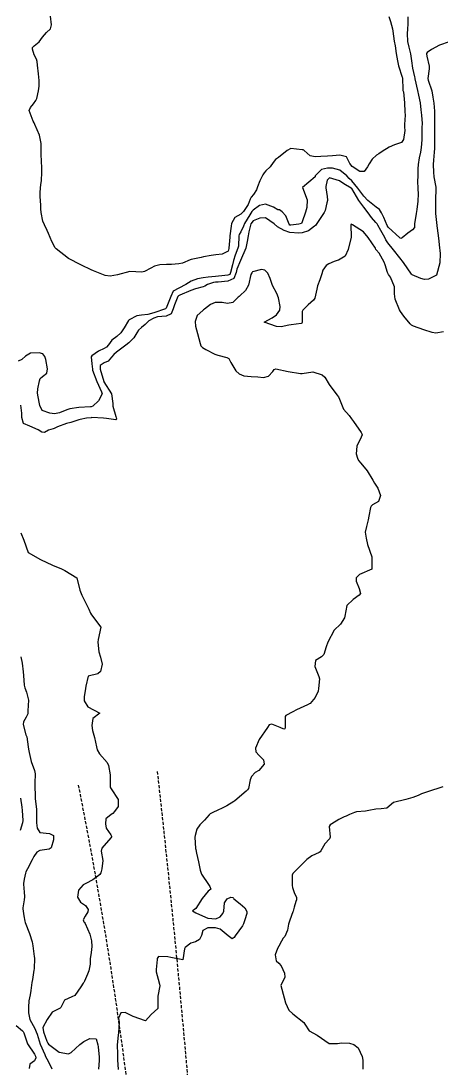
# Model space of a CAD drawing. Header units: metres. Extents: x 292545 to 299085, y 7450245 to 7463078.
# Drawn here: x 296179.3 to 296247.7, y 7456119.5 to 7456290.1 of the extents above; entities that cross this region are included whole.
import ezdxf

# ---------------------------------------------------------------- set-up
doc = ezdxf.new("R2010")
doc.units = ezdxf.units.M
doc.linetypes.add('DASHED', pattern=[0.75, 0.5, -0.25])
for name, color, linetype in [('Curvas de Nivel 1m', 11, 'Continuous'), ('Curvas de Nivel 5m', 15, 'Continuous'), ('Vias Secundárias', 230, 'DASHED')]:
    doc.layers.add(name, color=color, linetype=linetype)

msp = doc.modelspace()

# ---------------------------------------------------------------- linework, layer by layer
at = {"layer": 'Curvas de Nivel 1m', "flags": 128}
for points, elevation in [([(296242.35, 7456290.75), (296242.34, 7456289.58), (296242.29, 7456288.75), (296242.21, 7456288.03), (296242.25, 7456286.75), (296242.51, 7456285.79), (296242.79, 7456284.74), (296242.97, 7456283.2), (296243.02, 7456282.74), (296243.08, 7456282.39), (296243.41, 7456280.97), (296243.46, 7456280.73), (296243.48, 7456280.65), (296243.92, 7456278.72), (296244.08, 7456278.01), (296244.32, 7456276.72), (296244.46, 7456275.6), (296244.56, 7456274.72), (296244.64, 7456273.39), (296244.63, 7456272.72), (296244.62, 7456271.39), (296244.62, 7456270.72), (296244.51, 7456269.48), (296244.38, 7456268.72), (296244.18, 7456267.79), (296244.01, 7456266.72), (296243.97, 7456265.97), (296243.94, 7456264.72), (296243.92, 7456264.01), (296243.98, 7456262.72), (296244, 7456261.9), (296243.94, 7456260.72), (296243.8, 7456259.38), (296243.71, 7456258.73), (296243.44, 7456257.05), (296243.43, 7456256.74), (296243.41, 7456256.44), (296243.11, 7456256.04), (296242.35, 7456255.5), (296241.38, 7456254.76), (296241.19, 7456254.66), (296241.09, 7456254.71), (296241.03, 7456254.76), (296239.12, 7456256.49), (296238.94, 7456256.78), (296238.4, 7456258.06), (296238.06, 7456258.8), (296237.7, 7456259.35), (296237.15, 7456259.73), (296235.82, 7456260.82), (296235.17, 7456261.56), (296234.21, 7456262.84), (296233.2, 7456264.05), (296232.79, 7456264.44), (296232.38, 7456264.86), (296231.23, 7456265.77), (296230.05, 7456266.07), (296229.23, 7456266.09), (296228.28, 7456265.86), (296227.29, 7456264.92), (296227.26, 7456264.87), (296227.21, 7456264.67), (296225.19, 7456262.95), (296225.91, 7456260.94), (296225.88, 7456259.67), (296225.65, 7456258.94), (296225.13, 7456257.35), (296225.01, 7456257.06), (296224.6, 7456256.96), (296223.28, 7456256.81), (296223.12, 7456256.83), (296222.98, 7456256.97), (296222.47, 7456258.31), (296221.84, 7456258.99), (296221.44, 7456259.29), (296221.15, 7456259.32), (296220.43, 7456259.73), (296219.16, 7456260.25), (296218.15, 7456260.03), (296217.15, 7456259.28), (296216.94, 7456259.04), (296216.6, 7456258.51), (296215.74, 7456257.06), (296215.54, 7456256.64), (296215.1, 7456255.74), (296214.85, 7456255.32), (296214.79, 7456255.07), (296214.73, 7456253.42), (296214.64, 7456253.07), (296214.19, 7456251.95), (296213.94, 7456251.08), (296213.76, 7456250.37), (296213.46, 7456249.09), (296213.32, 7456248.78), (296213.02, 7456248.65), (296212.51, 7456248.59), (296211.02, 7456248.44), (296209.83, 7456248.32), (296209.01, 7456248.21), (296208.08, 7456248.08), (296207.01, 7456247.72), (296206.16, 7456247.17), (296205, 7456246.58), (296204.11, 7456246.08), (296203.7, 7456245.2), (296203.53, 7456244.65), (296202.95, 7456243.32), (296202.91, 7456243.25), (296202.83, 7456243.21), (296200.95, 7456242.56), (296199.98, 7456242.28), (296198.94, 7456242.16), (296198.17, 7456242.04), (296196.93, 7456241.41), (296196.81, 7456241.28), (296196.11, 7456240.09), (296195.57, 7456239.3), (296194.9, 7456238.69), (296194.13, 7456238.08), (296193.57, 7456237.32), (296193.25, 7456236.96), (296192.88, 7456236.72), (296191.93, 7456236.28), (296190.86, 7456235.54), (296190.75, 7456235.35), (296190.85, 7456234.24), (296190.95, 7456233.35), (296190.98, 7456233.2), (296191.66, 7456231.34), (296192.44, 7456229.69), (296192.52, 7456229.33), (296191.92, 7456228.2), (296191.03, 7456227.35), (296190.76, 7456227.24), (296190.63, 7456227.22), (296188.76, 7456227.1), (296187.27, 7456226.88), (296186.76, 7456226.73), (296185.58, 7456226.24), (296184.75, 7456226.1), (296183.99, 7456226.2), (296182.75, 7456226.64), (296182.39, 7456227.45), (296182.27, 7456227.96), (296182.02, 7456229.46), (296182.08, 7456230.18), (296182.35, 7456231.45), (296182.45, 7456231.82), (296182.82, 7456232.14), (296183.55, 7456232.72), (296183.65, 7456233.44), (296183.35, 7456234.95), (296183.21, 7456235.45), (296182.87, 7456235.87), (296182.29, 7456236.03), (296180.87, 7456235.98), (296180.06, 7456235.48), (296179.43, 7456234.91), (296178.85, 7456234.67)], 673), ([(296239.22, 7456290.78), (296239.51, 7456289.98), (296239.82, 7456288.78), (296239.87, 7456288.41), (296240.09, 7456286.77), (296240.24, 7456286), (296240.43, 7456284.77), (296240.62, 7456283.58), (296240.8, 7456282.77), (296241.4, 7456280.94), (296241.44, 7456280.79), (296241.44, 7456280.76), (296241.52, 7456278.89), (296241.54, 7456278.76), (296241.6, 7456278.54), (296241.78, 7456276.75), (296241.85, 7456275.26), (296241.87, 7456274.75), (296241.8, 7456273.23), (296241.79, 7456272.75), (296241.82, 7456272.24), (296241.62, 7456270.75), (296241.28, 7456270.3), (296240.16, 7456269.89), (296239.27, 7456269.51), (296238.14, 7456268.8), (296237.61, 7456268.45), (296237.25, 7456268.21), (296236.51, 7456267.55), (296236.05, 7456266.82), (296235.76, 7456266.3), (296235.22, 7456265.54), (296234.51, 7456265.55), (296233.24, 7456266.36), (296232.88, 7456266.86), (296232.35, 7456267.96), (296231.26, 7456268.22), (296230.04, 7456268.11), (296229.25, 7456268.07), (296228.16, 7456268), (296227.25, 7456267.95), (296226.44, 7456268.12), (296225.46, 7456268.95), (296225.37, 7456269.05), (296225.26, 7456269.07), (296225.14, 7456269.08), (296223.27, 7456269.32), (296222.65, 7456268.98), (296221.25, 7456267.83), (296220.76, 7456267.49), (296220.4, 7456267.01), (296219.92, 7456266.32), (296219.22, 7456265.64), (296218.9, 7456265.34), (296218.69, 7456265.03), (296218.21, 7456264.03), (296217.85, 7456263.03), (296217.67, 7456262.56), (296217.17, 7456261.81), (296216.81, 7456261.4), (296216.65, 7456261.05), (296216.3, 7456260.2), (296215.58, 7456259.06), (296215.14, 7456258.63), (296214.14, 7456258.07), (296213.63, 7456257.08), (296213.55, 7456256.66), (296213.35, 7456255.09), (296213.34, 7456254.84), (296213.17, 7456253.09), (296213.15, 7456253.01), (296213.07, 7456252.56), (296212.07, 7456252.11), (296211.06, 7456251.97), (296210.32, 7456251.87), (296209.06, 7456251.64), (296208.66, 7456251.54), (296207.05, 7456251.21), (296206.87, 7456251.16), (296205.6, 7456250.63), (296205.04, 7456250.49), (296203.85, 7456250.4), (296203.04, 7456250.4), (296201.91, 7456250.35), (296201.04, 7456250.11), (296200.46, 7456249.81), (296199.44, 7456249.25), (296199.02, 7456249.16), (296197.02, 7456249.28), (296195.02, 7456248.7), (296193.84, 7456248.49), (296193.02, 7456248.59), (296191.15, 7456249.35), (296191.02, 7456249.42), (296190.87, 7456249.51), (296189.04, 7456250.38), (296187.05, 7456251.4), (296185.07, 7456252.94), (296184.84, 7456253.2), (296184.71, 7456253.43), (296184.35, 7456254.17), (296183.82, 7456255.44), (296183.6, 7456255.94), (296183.12, 7456256.85), (296182.87, 7456257.45), (296182.58, 7456258.89), (296182.53, 7456259.46), (296182.52, 7456260.09), (296182.45, 7456261.46), (296182.44, 7456262.2), (296182.57, 7456263.46), (296182.63, 7456264.03), (296182.71, 7456265.45), (296182.72, 7456265.96), (296182.64, 7456267.46), (296182.61, 7456268.09), (296182.6, 7456269.46), (296182.59, 7456270.14), (296182.31, 7456271.46), (296181.59, 7456273.19), (296181.46, 7456273.47), (296181.32, 7456273.77), (296180.65, 7456275.48), (296180.84, 7456275.97), (296181.35, 7456276.56), (296181.72, 7456277.11), (296181.87, 7456277.46), (296182.16, 7456278.68), (296182.25, 7456279.46), (296182.28, 7456280.35), (296182.18, 7456281.46), (296182, 7456282.89), (296181.95, 7456283.46), (296181.84, 7456283.86), (296181.44, 7456284.58), (296181.18, 7456285.47), (296181.2, 7456285.73), (296181.46, 7456286.03), (296182.28, 7456286.65), (296182.83, 7456287.45), (296183.49, 7456288.2), (296184.13, 7456288.8), (296184.29, 7456289.43), (296184.12, 7456290.83)], 674), ([(296249.04, 7456286.66), (296247.47, 7456286.12), (296246.21, 7456285.45), (296245.46, 7456284.92), (296245.38, 7456284.78), (296245.38, 7456284.71), (296245.45, 7456284.33), (296245.82, 7456282.71), (296245.83, 7456282.3), (296245.61, 7456280.71), (296245.66, 7456280.45), (296246.22, 7456278.7), (296246.41, 7456277.66), (296246.55, 7456276.7), (296246.67, 7456275.37), (296246.67, 7456274.7), (296246.68, 7456273.34), (296246.68, 7456272.7), (296246.67, 7456271.32), (296246.66, 7456270.7), (296246.66, 7456269.3), (296246.64, 7456268.7), (296246.53, 7456267.41), (296246.48, 7456266.7), (296246.5, 7456265.42), (296246.59, 7456264.7), (296246.87, 7456263.02), (296246.89, 7456262.69), (296246.85, 7456261.01), (296246.84, 7456260.69), (296246.81, 7456259.03), (296246.83, 7456258.69), (296247.05, 7456256.76), (296247.06, 7456256.69), (296247.12, 7456256.31), (296247.34, 7456254.69), (296247.49, 7456253.1), (296247.52, 7456252.68), (296247.57, 7456252.18), (296247.53, 7456250.68), (296247.02, 7456248.69), (296245.72, 7456248), (296245.02, 7456247.96), (296244.45, 7456248.15), (296243.02, 7456248.71), (296242.99, 7456248.74), (296242.94, 7456248.83), (296241.63, 7456250.75), (296241.05, 7456251.48), (296240, 7456252.77), (296239.08, 7456253.93), (296238.74, 7456254.44), (296238.57, 7456254.79), (296237.94, 7456255.97), (296237.45, 7456256.81), (296237.33, 7456257.01), (296237.13, 7456257.26), (296236.39, 7456258.08), (296235.87, 7456258.82), (296235.15, 7456259.75), (296234.33, 7456260.84), (296233.19, 7456262.76), (296233.08, 7456262.85), (296231.88, 7456263.55), (296231.2, 7456264.01), (296229.58, 7456264.52), (296229.21, 7456264.16), (296228.99, 7456263.11), (296228.98, 7456262.9), (296229.17, 7456261.48), (296229.26, 7456260.9), (296229.25, 7456260.81), (296229.16, 7456260.47), (296228.85, 7456259.2), (296228.72, 7456258.9), (296227.94, 7456257.72), (296227.42, 7456256.93), (296227.28, 7456256.77), (296227.12, 7456256.63), (296226.14, 7456255.91), (296225.1, 7456255.56), (296224.57, 7456255.49), (296223.1, 7456255.6), (296222.16, 7456255.93), (296221.12, 7456256.52), (296220.54, 7456257.01), (296219.13, 7456258.02), (296218.22, 7456257.95), (296217.13, 7456257.53), (296216.76, 7456257.05), (296216.44, 7456255.71), (296216.31, 7456255.05), (296216.17, 7456254.14), (296215.92, 7456253.06), (296215.05, 7456251.07), (296214.48, 7456249.63), (296214.36, 7456249.08), (296213.98, 7456248.12), (296213.01, 7456247.7), (296211.44, 7456247.55), (296211.01, 7456247.51), (296210.67, 7456247.46), (296209.71, 7456247.13), (296209.25, 7456246.89), (296209, 7456246.78), (296207.73, 7456246.42), (296206.99, 7456246.2), (296205.21, 7456245.41), (296204.98, 7456245.3), (296204.92, 7456245.26), (296204.88, 7456245.19), (296204.3, 7456243.86), (296204.11, 7456243.2), (296203.77, 7456242.38), (296202.94, 7456242.02), (296201.57, 7456241.86), (296200.94, 7456241.69), (296200.13, 7456241.25), (296199.54, 7456240.64), (296198.92, 7456240.13), (296198.43, 7456239.74), (296198.16, 7456239.27), (296197.71, 7456238.45), (296196.89, 7456237.67), (296196.39, 7456237.29), (296194.87, 7456236.11), (296194.44, 7456235.75), (296194.05, 7456235.32), (296193.49, 7456234.69), (296192.85, 7456234.41), (296192.23, 7456233.95), (296192.19, 7456233.34), (296192.8, 7456231.35), (296192.8, 7456231.33), (296192.81, 7456231.31), (296194.08, 7456229.32), (296194.29, 7456227.79), (296194.3, 7456227.31), (296194.75, 7456225.65), (296194.84, 7456225.41), (296194.86, 7456225.31), (296194.85, 7456225.2), (296194.74, 7456225.1), (296193.24, 7456225.33), (296192.74, 7456225.38), (296190.86, 7456225.47), (296190.74, 7456225.46), (296189.98, 7456225.37), (296188.95, 7456225.16), (296188.74, 7456225.1), (296187.42, 7456224.7), (296186.73, 7456224.52), (296185.27, 7456223.97), (296184.73, 7456223.69), (296184.53, 7456223.63), (296183.79, 7456223.44), (296183.13, 7456223.03), (296182.72, 7456223.08), (296182.1, 7456223.46), (296180.73, 7456224.06), (296179.75, 7456224.5), (296179.44, 7456225.49), (296179.43, 7456226.17), (296179.29, 7456227.49)], 672), ([(296248.13, 7456239.46), (296246.91, 7456239.25), (296246.29, 7456239.31), (296244.92, 7456239.77), (296243.27, 7456240.39), (296242.93, 7456240.54), (296242.69, 7456240.74), (296241.68, 7456242.02), (296241.11, 7456242.76), (296240.96, 7456243), (296240.26, 7456244.77), (296240.14, 7456245.62), (296240.18, 7456246.77), (296239.48, 7456248.32), (296239.18, 7456248.78), (296239.03, 7456249.09), (296238.62, 7456250.36), (296238.46, 7456250.79), (296237.64, 7456252.23), (296237.17, 7456252.81), (296237.13, 7456252.87), (296237.08, 7456253.06), (296235.89, 7456254.82), (296235.11, 7456255.71), (296233.33, 7456256.85), (296233.2, 7456256.93), (296233.12, 7456256.97), (296233.02, 7456256.85), (296233.09, 7456254.85), (296232.59, 7456252.86), (296232.14, 7456251.78), (296231.05, 7456251.14), (296230.84, 7456251.08), (296230.34, 7456250.89), (296229.45, 7456250.49), (296229.04, 7456250.23), (296228.47, 7456249.47), (296228.32, 7456248.91), (296228.01, 7456247.92), (296227.64, 7456246.92), (296227.51, 7456246.4), (296227.19, 7456244.93), (296226.97, 7456244.6), (296226.07, 7456243.83), (296225.21, 7456242.95), (296225.13, 7456242.77), (296225.09, 7456240.95), (296225.05, 7456240.83), (296224.93, 7456240.78), (296223.3, 7456240.6), (296222.93, 7456240.52), (296221.67, 7456240.24), (296220.92, 7456240.31), (296218.93, 7456241.02), (296220.21, 7456241.74), (296220.95, 7456242.23), (296221.46, 7456242.99), (296221.52, 7456243.56), (296221.27, 7456245), (296220.98, 7456245.67), (296220.27, 7456247.01), (296219.89, 7456248.13), (296219.52, 7456249.02), (296219.03, 7456249.48), (296218.47, 7456249.59), (296217.03, 7456249.21), (296216.95, 7456249.11), (296216.9, 7456249.04), (296216.78, 7456248.8), (296216.36, 7456247.05), (296215.88, 7456246.16), (296214.98, 7456245.29), (296214.85, 7456245.2), (296214.7, 7456245.07), (296213.82, 7456244.23), (296212.96, 7456244.07), (296212.06, 7456244.2), (296210.96, 7456244.23), (296210.18, 7456243.91), (296209.2, 7456243.14), (296209.07, 7456243.02), (296208.95, 7456242.92), (296207.99, 7456242.1), (296207.66, 7456241.15), (296207.72, 7456240.35), (296208.04, 7456239.15), (296208.49, 7456237.54), (296208.62, 7456237.14), (296208.88, 7456236.9), (296209.42, 7456236.59), (296210.87, 7456235.82), (296211.39, 7456235.64), (296212.86, 7456235.27), (296213.17, 7456235.09), (296213.47, 7456234.47), (296214.32, 7456233.08), (296214.83, 7456232.59), (296215.6, 7456232.29), (296216.82, 7456232.18), (296217.89, 7456232.1), (296218.82, 7456231.99), (296219.62, 7456232.22), (296220.33, 7456233), (296220.55, 7456233.29), (296220.84, 7456233.42), (296222.83, 7456232.97), (296224.83, 7456232.67), (296225.13, 7456232.65), (296226.83, 7456232.93), (296228.38, 7456232.46), (296228.82, 7456232.04), (296229.54, 7456230.89), (296230.79, 7456229.2), (296231.01, 7456228.88), (296231.2, 7456228.45), (296231.86, 7456226.87), (296232.75, 7456225.83), (296233.18, 7456225.29), (296233.46, 7456224.85), (296234.72, 7456223.07), (296234.86, 7456222.83), (296234.88, 7456222.66), (296234.71, 7456222.31), (296234.02, 7456220.84), (296233.94, 7456219.57), (296234.13, 7456218.84), (296234.29, 7456218.47), (296234.66, 7456218.04), (296235.72, 7456216.82), (296236.63, 7456215.29), (296236.9, 7456214.81), (296237.42, 7456213.99), (296237.89, 7456212.8), (296237.56, 7456211.83), (296236.58, 7456211.28), (296236.33, 7456211.06), (296236.26, 7456210.81), (296235.96, 7456209.42), (296235.85, 7456208.82), (296235.62, 7456207.74), (296235.4, 7456206.82), (296235.54, 7456205.84), (296235.77, 7456204.82), (296236.47, 7456202.81), (296236.45, 7456200.81), (296234.44, 7456199.94), (296233.9, 7456199.38), (296233.92, 7456198.85), (296234.41, 7456197.64), (296234.6, 7456196.84), (296234.4, 7456196.53), (296233.41, 7456195.83), (296232.38, 7456194.86), (296232.09, 7456193.14), (296232.01, 7456192.86), (296231.38, 7456191.83), (296230.33, 7456190.88), (296229.32, 7456188.89), (296229.04, 7456188.16), (296228.67, 7456186.9), (296228.28, 7456186.49), (296227.29, 7456185.9), (296227.19, 7456184.92), (296227.84, 7456183.32), (296227.96, 7456182.91), (296227.8, 7456181.34), (296227.7, 7456180.92), (296227.22, 7456179.9), (296226.42, 7456178.93), (296226.28, 7456178.84), (296226.19, 7456178.8), (296225.96, 7456178.7), (296224.18, 7456177.86), (296223.58, 7456177.57), (296222.45, 7456176.98), (296222.34, 7456176.81), (296222.37, 7456174.98), (296222.32, 7456174.8), (296222.14, 7456174.75), (296221.55, 7456174.99), (296220.15, 7456175.54), (296219.75, 7456175.41), (296219.47, 7456175.01), (296218.12, 7456173.03), (296217.53, 7456171.61), (296217.57, 7456171.04), (296218.09, 7456170.43), (296218.8, 7456169.74), (296218.95, 7456169.02), (296218.06, 7456168.02), (296217.44, 7456167.66), (296216.85, 7456167.04), (296216.63, 7456166.46), (296216.38, 7456165.05), (296216.23, 7456164.83), (296216.02, 7456164.66), (296214.17, 7456163.08), (296214, 7456162.95), (296212.82, 7456162.27), (296211.99, 7456161.83), (296211.5, 7456161.59), (296210.43, 7456161.12), (296210.13, 7456160.96), (296209.98, 7456160.8), (296209.21, 7456159.89), (296208.43, 7456159.14), (296207.95, 7456158.42), (296207.67, 7456157.42), (296207.65, 7456157.15), (296207.76, 7456155.31), (296207.78, 7456155.15), (296207.9, 7456154.53), (296208.22, 7456153.14), (296208.5, 7456151.77), (296208.73, 7456151.14), (296209.84, 7456149.43), (296210.08, 7456149.12), (296210.25, 7456148.69), (296209.82, 7456148.32), (296208.81, 7456147.14), (296207.8, 7456145.52), (296207.59, 7456145.36), (296207.25, 7456145.16), (296207.79, 7456144.84), (296208.4, 7456144.53), (296209.77, 7456143.93), (296211.04, 7456143.84), (296211.78, 7456144.19), (296212.19, 7456144.69), (296212.34, 7456145.09), (296212.45, 7456146.45), (296212.89, 7456147.09), (296213.52, 7456147.38), (296213.82, 7456147.34), (296213.91, 7456147.18), (296213.98, 7456147.08), (296215.02, 7456146.27), (296215.8, 7456145.63), (296216.12, 7456145.05), (296216.13, 7456144.71), (296215.77, 7456143.68), (296215.62, 7456143.2), (296215.58, 7456143.05), (296215.39, 7456142.69), (296214.19, 7456141.07), (296214.02, 7456140.79), (296213.74, 7456140.61), (296213.06, 7456141.09), (296211.75, 7456142.14), (296211.01, 7456142.37), (296209.76, 7456142.37), (296208.95, 7456141.94), (296208.72, 7456141.14), (296208.39, 7456140.49), (296207.73, 7456140.07), (296206.98, 7456139.9), (296206.04, 7456139.17), (296205.95, 7456138.94), (296205.69, 7456137.17), (296203.7, 7456137.57), (296203.23, 7456137.67), (296201.7, 7456137.73), (296201.52, 7456137.4), (296201.49, 7456137.22), (296201.33, 7456135.57), (296201.34, 7456135.22), (296201.65, 7456133.99), (296201.88, 7456133.22), (296201.91, 7456132.95), (296201.62, 7456131.22), (296201.6, 7456129.22), (296200.54, 7456128.28), (296199.57, 7456127.25), (296197.58, 7456127.92), (296196.29, 7456128.59), (296195.59, 7456128.55), (296195.2, 7456127.68), (296195.24, 7456127.29), (296195.28, 7456127), (296195.2, 7456125.3), (296195.15, 7456124.9), (296195, 7456123.3), (296195.02, 7456121.79), (296195.05, 7456121.3), (296195.06, 7456120.86), (296195.14, 7456119.3)], 671), ([(296179.3, 7456206.72), (296179.8, 7456205.49), (296180.48, 7456203.48), (296182.47, 7456202.38), (296184.45, 7456201.43), (296185.91, 7456200.87), (296186.44, 7456200.57), (296188.43, 7456199.38), (296188.91, 7456197.38), (296189.23, 7456196.54), (296189.8, 7456195.37), (296190.37, 7456194.26), (296190.65, 7456193.64), (296190.81, 7456193.35), (296192.33, 7456191.33), (296191.9, 7456189.34), (296191.85, 7456188.88), (296192.01, 7456187.33), (296192.28, 7456186.45), (296192.55, 7456185.34), (296192.25, 7456184.1), (296191.85, 7456183.74), (296190.24, 7456183.36), (296189.85, 7456181.74), (296189.81, 7456181.36), (296189.59, 7456179.98), (296189.63, 7456179.37), (296190.18, 7456178.36), (296192.17, 7456177.34), (296191.04, 7456176.48), (296190.85, 7456175.35), (296190.99, 7456174.5), (296191.27, 7456173.35), (296191.59, 7456171.86), (296191.75, 7456171.34), (296192.09, 7456170.7), (296193.34, 7456169.32), (296193.59, 7456168.84), (296193.85, 7456167.31), (296193.86, 7456167.12), (296193.84, 7456165.31), (296193.87, 7456165.16), (296194.02, 7456165), (296195.17, 7456163.3), (296195.14, 7456162.15), (296194.55, 7456161.3), (296194.27, 7456161.02), (296193.98, 7456160.84), (296193.16, 7456160.13), (296193.06, 7456159.32), (296193.21, 7456158.59), (296193.94, 7456157.52), (296194.04, 7456157.31), (296194.04, 7456157.21), (296193.93, 7456157.04), (296192.47, 7456155.33), (296192.39, 7456154.84), (296192.62, 7456153.33), (296192.5, 7456151.96), (296192.32, 7456151.33), (296192.15, 7456151.04), (296191.85, 7456150.79), (296191, 7456150.2), (296189.85, 7456149.58), (296189.45, 7456149.37), (296188.7, 7456148.5), (296188.52, 7456147.38), (296189, 7456146.56), (296189.8, 7456145.99), (296190.23, 7456145.36), (296190.18, 7456144.97), (296189.78, 7456144.25), (296189.46, 7456143.67), (296189.56, 7456143.36), (296189.64, 7456143.24), (296189.76, 7456143.07), (296190.55, 7456141.35), (296190.81, 7456140.27), (296190.83, 7456139.35), (296190.72, 7456138.34), (296190.6, 7456137.35), (296190.56, 7456136.48), (296190.36, 7456135.35), (296190.17, 7456134.85), (296189.65, 7456133.71), (296189.53, 7456133.48), (296189.45, 7456133.36), (296189.06, 7456132.79), (296188.09, 7456131.38), (296187.62, 7456131.13), (296186.4, 7456130.62), (296185.8, 7456129.41), (296185.71, 7456129.3), (296185.6, 7456129.25), (296184.38, 7456128.64), (296183.57, 7456127.44), (296182.87, 7456126.14), (296182.98, 7456125.45), (296183.54, 7456123.9), (296183.68, 7456123.58), (296183.79, 7456123.44), (296185.51, 7456122.14), (296187.04, 7456121.86), (296187.51, 7456122.09), (296188.19, 7456122.72), (296188.9, 7456123.37), (296189.54, 7456123.89), (296190.52, 7456124.37), (296191.54, 7456124.29), (296191.83, 7456123.34), (296191.89, 7456122.98), (296192.07, 7456121.33), (296192.07, 7456120.76), (296191.93, 7456119.34)], 672), ([(296179.27, 7456186.5), (296179.52, 7456185.49), (296179.69, 7456184.05), (296179.73, 7456183.49), (296179.82, 7456181.89), (296179.92, 7456181.48), (296180.21, 7456180.77), (296180.55, 7456179.47), (296180.41, 7456177.71), (296180.41, 7456177.48), (296180.42, 7456177.23), (296180.16, 7456176.7), (296179.72, 7456175.91), (296179.68, 7456175.48), (296180.13, 7456173.79), (296180.21, 7456173.57), (296180.25, 7456173.48), (296180.51, 7456171.88), (296180.56, 7456171.48), (296180.62, 7456170.95), (296180.96, 7456169.47), (296181.52, 7456168), (296181.64, 7456167.46), (296181.58, 7456165.92), (296181.57, 7456165.46), (296181.62, 7456163.85), (296181.65, 7456163.46), (296181.82, 7456161.63), (296181.82, 7456161.46), (296181.84, 7456159.57), (296181.85, 7456159.46), (296181.94, 7456158.6), (296182.41, 7456157.92), (296183.94, 7456157.73), (296184.6, 7456157.42), (296184.63, 7456156.71), (296184.22, 7456155.43), (296184.07, 7456155.27), (296183.91, 7456155.21), (296182.39, 7456154.97), (296181.9, 7456154.71), (296181.38, 7456153.98), (296181.13, 7456153.47), (296180.35, 7456151.96), (296180.1, 7456151.48), (296180.04, 7456151.3), (296179.85, 7456150.32), (296179.72, 7456149.6), (296179.72, 7456149.48), (296179.82, 7456148.19), (296179.89, 7456147.48), (296179.88, 7456147.41), (296179.81, 7456146.96), (296179.63, 7456145.65), (296179.63, 7456145.48), (296179.78, 7456144.34), (296179.93, 7456143.48), (296180.01, 7456143.23), (296180.72, 7456141.47), (296181.11, 7456140.09), (296181.22, 7456139.47), (296181.48, 7456137.68), (296181.49, 7456137.46), (296181.46, 7456135.68), (296181.43, 7456135.46), (296181.17, 7456133.95), (296181.1, 7456133.47), (296180.92, 7456132.18), (296180.81, 7456131.47), (296180.61, 7456130.47), (296180.52, 7456129.47), (296180.52, 7456128.54), (296180.73, 7456127.47), (296181.56, 7456125.97), (296181.81, 7456125.46), (296181.93, 7456125.07), (296182.45, 7456123.45), (296183.19, 7456121.76), (296183.33, 7456121.44), (296183.5, 7456121.03), (296184.05, 7456119.99), (296184.32, 7456119.43)], 673), ([(296179.23, 7456163.49), (296179.46, 7456162.01), (296179.51, 7456161.48), (296179.6, 7456159.84), (296179.57, 7456159.48), (296179.2, 7456158.23)], 674), ([(296178.52, 7456126.45), (296179.55, 7456125.6), (296179.67, 7456125.48), (296179.76, 7456125.27), (296180.35, 7456123.47), (296181.51, 7456121.81), (296181.7, 7456121.46), (296181.75, 7456121.21), (296181.5, 7456120.71), (296180.77, 7456120.19), (296180.64, 7456119.47)], 674)]:
    msp.add_lwpolyline(points, dxfattribs=dict(at, elevation=elevation))
at = {"layer": 'Curvas de Nivel 5m', "elevation": 670, "flags": 128}
msp.add_lwpolyline([(296248.03, 7456165.34), (296247.54, 7456165.16), (296246.02, 7456164.7), (296244.55, 7456164.18), (296244.02, 7456163.95), (296243.13, 7456163.61), (296242.01, 7456163.29), (296240, 7456162.77), (296238.91, 7456161.86), (296237.99, 7456161.77), (296237.09, 7456161.7), (296235.98, 7456161.46), (296235.41, 7456161.4), (296233.98, 7456161.27), (296233.64, 7456161.18), (296232.85, 7456160.85), (296232.27, 7456160.56), (296231.97, 7456160.43), (296231.11, 7456160.02), (296229.96, 7456159.34), (296229.68, 7456159.16), (296229.53, 7456158.89), (296229.68, 7456157.15), (296229.58, 7456156.89), (296228.79, 7456156.03), (296228.15, 7456154.91), (296228.05, 7456154.76), (296227.9, 7456154.64), (296226.71, 7456154.1), (296225.89, 7456153.51), (296225.36, 7456152.94), (296223.87, 7456151.47), (296223.6, 7456151.23), (296223.51, 7456150.96), (296223.51, 7456149.29), (296223.52, 7456148.96), (296223.82, 7456148.12), (296224.17, 7456147.31), (296224.18, 7456146.96), (296224.08, 7456146.69), (296223.8, 7456145.73), (296223.66, 7456145.1), (296223.62, 7456144.96), (296223.1, 7456143.64), (296222.9, 7456142.97), (296222.73, 7456141.99), (296222.28, 7456140.97), (296222.03, 7456140.68), (296221.73, 7456140.2), (296221.31, 7456139.4), (296221.08, 7456138.99), (296220.71, 7456138), (296220.9, 7456136.99), (296221.31, 7456136.61), (296221.68, 7456136.18), (296222.24, 7456134.97), (296222.31, 7456134.33), (296221.64, 7456132.98), (296222.19, 7456130.97), (296222.41, 7456130.17), (296222.93, 7456128.97), (296223.59, 7456128.38), (296225.39, 7456126.94), (296225.57, 7456126.68), (296226.25, 7456125.62), (296227.55, 7456124.91), (296229.53, 7456123.52), (296230.87, 7456123.54), (296231.53, 7456123.66), (296232.81, 7456123.57), (296233.53, 7456123.36), (296234.24, 7456122.83), (296234.9, 7456121.43), (296235.01, 7456120.82), (296234.98, 7456119.34)], dxfattribs=at)
at = {"layer": 'Vias Secundárias'}
for points in [[(296356.19, 7455749.95), (296361.95, 7455725.84, -0.366474), (296352.76, 7455707.65, -0.129366), (296337.33, 7455705.43), (296287.79, 7455706.64, -0.11299), (296240.31, 7455808.05, -0.000154), (296229.25, 7455862.19, -0.091331), (296222.71, 7455932.72, 0.051039), (296215.28, 7455996.09, -0.021235), (296209.04, 7456085.94, 0.00989), (296201.54, 7456168.07)], [(296337.21, 7455700.6), (296285.4, 7455701.87, -0.115287), (296235.58, 7455807.06, -0.000153), (296224.56, 7455861.05, -0.090785), (296217.88, 7455932.9, 0.051045), (296210.51, 7455995.29, 0.025808), (296199.91, 7456085.7, 0.028859), (296188.69, 7456165.64, 0.009877)]]:
    msp.add_lwpolyline(points, format="xyb", dxfattribs=at)

doc.saveas('drawing.dxf')
